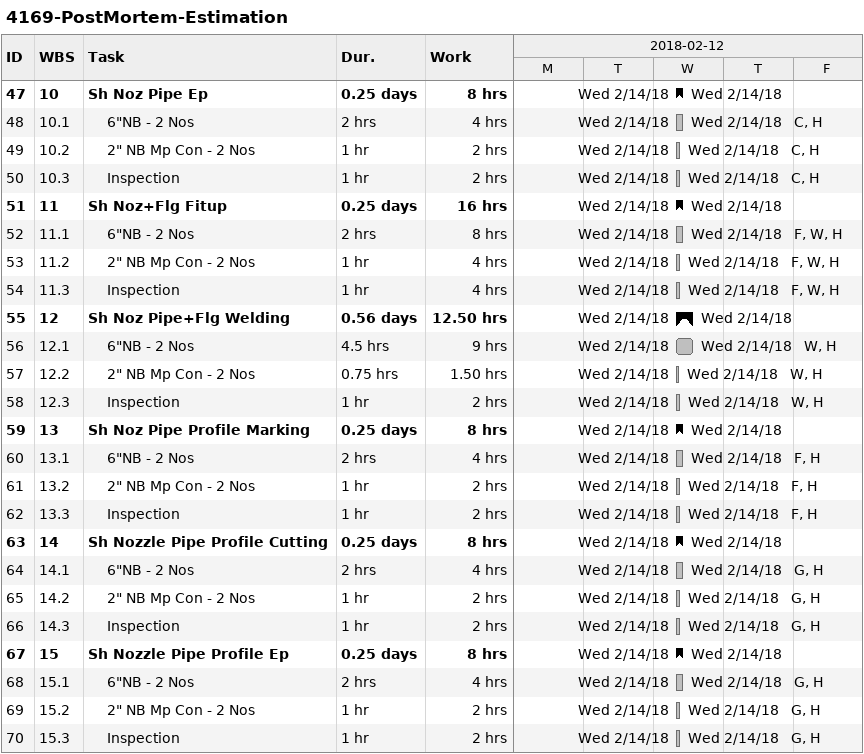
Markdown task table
4169-PostMortem-Estimation

| ID | WBS | Task | Duration | Start | Finish | Resources | Work (h) |
|---|---|---|---|---|---|---|---|
| 47 | 10 | **Sh Noz Pipe Ep** | 0.25d | 2018-02-14 | 2018-02-14 |  | 8 |
| 48 | 10.1 | 6"NB - 2 Nos | 2h | 2018-02-14 | 2018-02-14 | C, H | 4 |
| 49 | 10.2 | 2" NB Mp Con - 2 Nos | 1h | 2018-02-14 | 2018-02-14 | C, H | 2 |
| 50 | 10.3 | Inspection | 1h | 2018-02-14 | 2018-02-14 | C, H | 2 |
| 51 | 11 | **Sh Noz+Flg Fitup** | 0.25d | 2018-02-14 | 2018-02-14 |  | 16 |
| 52 | 11.1 | 6"NB - 2 Nos | 2h | 2018-02-14 | 2018-02-14 | F, W, H | 8 |
| 53 | 11.2 | 2" NB Mp Con - 2 Nos | 1h | 2018-02-14 | 2018-02-14 | F, W, H | 4 |
| 54 | 11.3 | Inspection | 1h | 2018-02-14 | 2018-02-14 | F, W, H | 4 |
| 55 | 12 | **Sh Noz Pipe+Flg Welding** | 0.56d | 2018-02-14 | 2018-02-14 |  | 12.50 |
| 56 | 12.1 | 6"NB - 2 Nos | 4.5h | 2018-02-14 | 2018-02-14 | W, H | 9 |
| 57 | 12.2 | 2" NB Mp Con - 2 Nos | 0.75h | 2018-02-14 | 2018-02-14 | W, H | 1.50 |
| 58 | 12.3 | Inspection | 1h | 2018-02-14 | 2018-02-14 | W, H | 2 |
| 59 | 13 | **Sh Noz Pipe Profile Marking** | 0.25d | 2018-02-14 | 2018-02-14 |  | 8 |
| 60 | 13.1 | 6"NB - 2 Nos | 2h | 2018-02-14 | 2018-02-14 | F, H | 4 |
| 61 | 13.2 | 2" NB Mp Con - 2 Nos | 1h | 2018-02-14 | 2018-02-14 | F, H | 2 |
| 62 | 13.3 | Inspection | 1h | 2018-02-14 | 2018-02-14 | F, H | 2 |
| 63 | 14 | **Sh Nozzle Pipe Profile Cutting** | 0.25d | 2018-02-14 | 2018-02-14 |  | 8 |
| 64 | 14.1 | 6"NB - 2 Nos | 2h | 2018-02-14 | 2018-02-14 | G, H | 4 |
| 65 | 14.2 | 2" NB Mp Con - 2 Nos | 1h | 2018-02-14 | 2018-02-14 | G, H | 2 |
| 66 | 14.3 | Inspection | 1h | 2018-02-14 | 2018-02-14 | G, H | 2 |
| 67 | 15 | **Sh Nozzle Pipe Profile Ep** | 0.25d | 2018-02-14 | 2018-02-14 |  | 8 |
| 68 | 15.1 | 6"NB - 2 Nos | 2h | 2018-02-14 | 2018-02-14 | G, H | 4 |
| 69 | 15.2 | 2" NB Mp Con - 2 Nos | 1h | 2018-02-14 | 2018-02-14 | G, H | 2 |
| 70 | 15.3 | Inspection | 1h | 2018-02-14 | 2018-02-14 | G, H | 2 |
